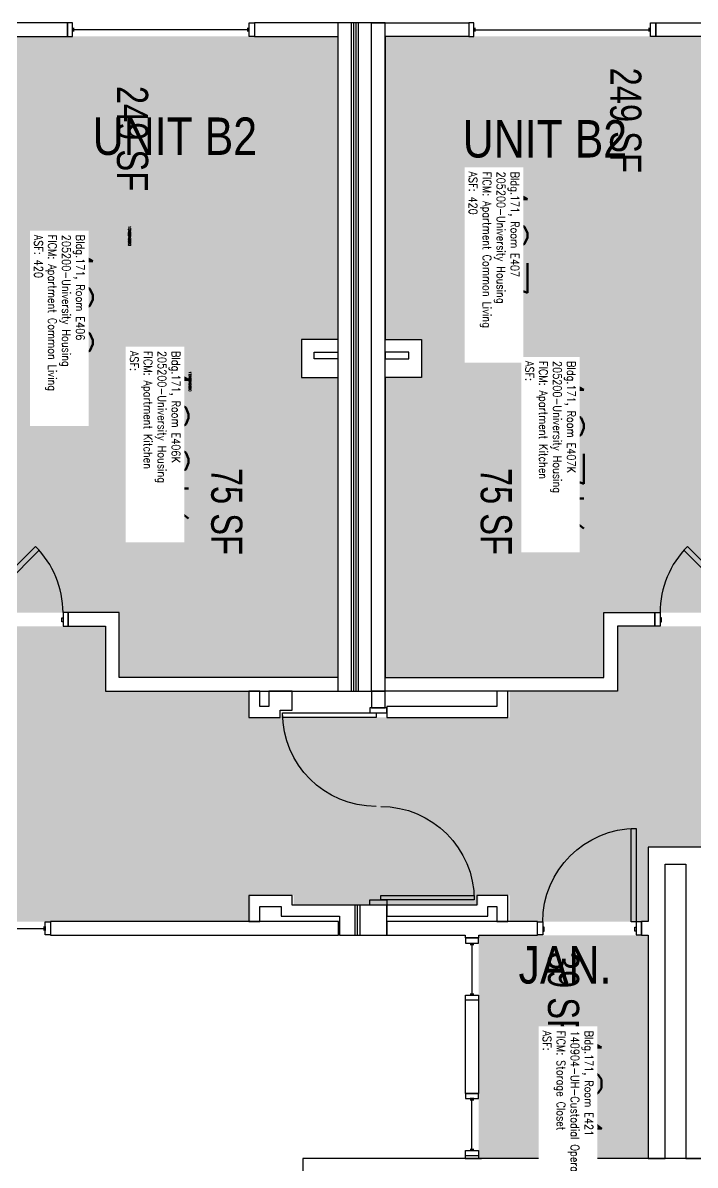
# Model space of a CAD drawing. Header units: inches. Extents: x 9163 to 12690, y -254 to 1288.
# Drawn here: x 10893.8 to 11152.6, y 826.9 to 1266.5 of the extents above; entities that cross this region are included whole.
import ezdxf
from ezdxf.enums import TextEntityAlignment as Align

# ---------------------------------------------------------------- set-up
doc = ezdxf.new("R2010")
doc.units = ezdxf.units.IN
doc.header["$LTSCALE"] = 48
doc.header["$MEASUREMENT"] = 0
for name, color, linetype in [('A-AREA-IDEN', 1, 'Continuous'), ('A-DOOR', 2, 'Continuous'), ('A-GLAZ', 1, 'Continuous'), ('A-IDEN-RNUM', 7, 'Continuous'), ('A-IDEN-SNUM', 4, 'Continuous'), ('A-IDEN-VNUM', 4, 'Continuous'), ('A-WALL', 5, 'Continuous'), ('AREA-TEXT', 3, 'Continuous'), ('Rooms-Category-Color', 7, 'Continuous'), ('Rooms-College-Color', 7, 'Continuous'), ('Rooms-Department-Color', 7, 'Continuous'), ('Rooms-Division-Color', 7, 'Continuous'), ('Rooms-Information', 7, 'Continuous')]:
    doc.layers.add(name, color=color, linetype=linetype)
doc.styles.add('AREA', font='arial.ttf', dxfattribs={"width": 0.75, "height": 12})
doc.styles.add('ROOMSNUMBER', font='txt.shx', dxfattribs={"height": 0.03})
doc.styles.add('ROOMVNUMBER', font='simplex.shx', dxfattribs={"width": 0.85})
doc.styles.get("Standard").update_dxf_attribs({"font": 'ARIALN.TTF'})

msp = doc.modelspace()

# ---------------------------------------------------------------- hatches: boundary and pattern name
at = {"layer": 'Rooms-Category-Color', "true_color": 0x728ef3}
for points in [[(11015.08, 1144.63), (10930.94, 1144.63), (10930.94, 1039.51), (10869.81, 1039.51), (10869.81, 1048.46), (10864.56, 1048.46), (10864.56, 1039.51), (10843.37, 1039.51), (10843.37, 1088.88), (10864.56, 1088.88), (10864.56, 1082.46), (10869.81, 1082.46), (10869.81, 1096.13), (10838.12, 1096.13), (10838.12, 1082.26), (10809.37, 1082.26), (10809.37, 1096.13), (10633.33, 1096.13), (10633.33, 1082.26), (10604.58, 1082.26), (10604.58, 1140.26), (10879.58, 1140.26), (10879.58, 1261.26), (11015.08, 1261.26)], [(11033.33, 1144.63), (11117.48, 1144.63), (11117.48, 1039.51), (11178.6, 1039.51), (11178.6, 1048.46), (11183.85, 1048.46), (11183.85, 1039.51), (11205.05, 1039.51), (11205.05, 1088.88), (11183.85, 1088.88), (11183.85, 1082.46), (11178.6, 1082.46), (11178.6, 1096.13), (11210.3, 1096.13), (11210.3, 1082.26), (11239.05, 1082.26), (11239.05, 1096.13), (11415.08, 1096.13), (11415.08, 1082.26), (11443.83, 1082.26), (11443.83, 1140.26), (11168.83, 1140.26), (11168.83, 1261.26), (11033.33, 1261.26)], [(10930.94, 1014.51), (10930.94, 1144.63), (11001.08, 1144.63), (11001.08, 1130.01), (11015.08, 1130.01), (11015.08, 1014.51)], [(11117.48, 1014.51), (11117.48, 1144.63), (11047.33, 1144.63), (11047.33, 1130.01), (11033.33, 1130.01), (11033.33, 1014.51)], [(11069.33, 915.36), (11069.33, 829.5), (11134.58, 829.5), (11134.58, 915.36)]]:
    msp.add_hatch(color=171, dxfattribs=at).paths.add_polyline_path(points)
at = {"layer": 'Rooms-Category-Color', "true_color": 0xadadad}
for points in [[(11029.83, 999.18), (10980.83, 999.18), (10980.83, 1009.26), (10925.69, 1009.26), (10925.69, 1034.26), (10843.37, 1034.26), (10843.37, 1009.26), (10416.27, 1009.26), (10206, 798.98), (10188.32, 816.66), (10130.11, 758.45), (10147.79, 740.77), (9631.02, 224.01), (9613.34, 241.68), (9555.13, 183.47), (9572.81, 165.79), (9505.89, 98.87), (9517.47, 87.29), (9506.15, 75.98), (9498.72, 68.54), (9513.59, 53.35), (9544.69, 22.24), (9691.06, 169.49), (9691.77, 170.2), (9676.92, 185.05), (9743.84, 251.97), (9761.52, 234.29), (9819.73, 292.51), (9802.05, 310.18), (10318.82, 826.95), (10336.49, 809.27), (10394.71, 867.48), (10377.03, 885.16), (10443.95, 952.08), (10554.07, 841.95), (10632.39, 920.61), (10981.46, 920.61), (10981.46, 930.68), (10998.08, 930.68), (10998.08, 926.93), (11027.46, 926.93)], [(11027.46, 926.93), (11069.21, 926.93), (11069.21, 930.68), (11081.21, 930.68), (11081.21, 920.62), (11134.61, 920.63), (11134.58, 949.26), (11241.71, 949.26), (11241.71, 829.5), (11258.83, 829.5), (11340.08, 829.5), (11340.08, 949.88), (11559.83, 949.88), (11559.83, 949.26), (11567.83, 949.26), (11567.83, 1009.26), (11205.05, 1009.26), (11205.05, 1034.26), (11122.73, 1034.26), (11122.73, 1009.26), (11081.21, 1009.26), (11081.21, 999.18), (11029.83, 999.18)]]:
    msp.add_hatch(color=253, dxfattribs=at).paths.add_polyline_path(points)
at = {"layer": 'Rooms-College-Color', "true_color": 0xadadad}
for points in [[(11015.08, 1144.63), (10930.94, 1144.63), (10930.94, 1039.51), (10869.81, 1039.51), (10869.81, 1048.46), (10864.56, 1048.46), (10864.56, 1039.51), (10843.37, 1039.51), (10843.37, 1088.88), (10864.56, 1088.88), (10864.56, 1082.46), (10869.81, 1082.46), (10869.81, 1096.13), (10838.12, 1096.13), (10838.12, 1082.26), (10809.37, 1082.26), (10809.37, 1096.13), (10633.33, 1096.13), (10633.33, 1082.26), (10604.58, 1082.26), (10604.58, 1140.26), (10879.58, 1140.26), (10879.58, 1261.26), (11015.08, 1261.26)], [(11033.33, 1144.63), (11117.48, 1144.63), (11117.48, 1039.51), (11178.6, 1039.51), (11178.6, 1048.46), (11183.85, 1048.46), (11183.85, 1039.51), (11205.05, 1039.51), (11205.05, 1088.88), (11183.85, 1088.88), (11183.85, 1082.46), (11178.6, 1082.46), (11178.6, 1096.13), (11210.3, 1096.13), (11210.3, 1082.26), (11239.05, 1082.26), (11239.05, 1096.13), (11415.08, 1096.13), (11415.08, 1082.26), (11443.83, 1082.26), (11443.83, 1140.26), (11168.83, 1140.26), (11168.83, 1261.26), (11033.33, 1261.26)], [(10930.94, 1014.51), (10930.94, 1144.63), (11001.08, 1144.63), (11001.08, 1130.01), (11015.08, 1130.01), (11015.08, 1014.51)], [(11117.48, 1014.51), (11117.48, 1144.63), (11047.33, 1144.63), (11047.33, 1130.01), (11033.33, 1130.01), (11033.33, 1014.51)], [(11029.83, 999.18), (10980.83, 999.18), (10980.83, 1009.26), (10925.69, 1009.26), (10925.69, 1034.26), (10843.37, 1034.26), (10843.37, 1009.26), (10416.27, 1009.26), (10206, 798.98), (10188.32, 816.66), (10130.11, 758.45), (10147.79, 740.77), (9631.02, 224.01), (9613.34, 241.68), (9555.13, 183.47), (9572.81, 165.79), (9505.89, 98.87), (9517.47, 87.29), (9506.15, 75.98), (9498.72, 68.54), (9513.59, 53.35), (9544.69, 22.24), (9691.06, 169.49), (9691.77, 170.2), (9676.92, 185.05), (9743.84, 251.97), (9761.52, 234.29), (9819.73, 292.51), (9802.05, 310.18), (10318.82, 826.95), (10336.49, 809.27), (10394.71, 867.48), (10377.03, 885.16), (10443.95, 952.08), (10554.07, 841.95), (10632.39, 920.61), (10981.46, 920.61), (10981.46, 930.68), (10998.08, 930.68), (10998.08, 926.93), (11027.46, 926.93)], [(11027.46, 926.93), (11069.21, 926.93), (11069.21, 930.68), (11081.21, 930.68), (11081.21, 920.62), (11134.61, 920.63), (11134.58, 949.26), (11241.71, 949.26), (11241.71, 829.5), (11258.83, 829.5), (11340.08, 829.5), (11340.08, 949.88), (11559.83, 949.88), (11559.83, 949.26), (11567.83, 949.26), (11567.83, 1009.26), (11205.05, 1009.26), (11205.05, 1034.26), (11122.73, 1034.26), (11122.73, 1009.26), (11081.21, 1009.26), (11081.21, 999.18), (11029.83, 999.18)], [(11069.33, 915.36), (11069.33, 829.5), (11134.58, 829.5), (11134.58, 915.36)]]:
    msp.add_hatch(color=253, dxfattribs=at).paths.add_polyline_path(points)
at = {"layer": 'Rooms-Department-Color', "true_color": 0x604aed}
for points in [[(11015.08, 1144.63), (10930.94, 1144.63), (10930.94, 1039.51), (10869.81, 1039.51), (10869.81, 1048.46), (10864.56, 1048.46), (10864.56, 1039.51), (10843.37, 1039.51), (10843.37, 1088.88), (10864.56, 1088.88), (10864.56, 1082.46), (10869.81, 1082.46), (10869.81, 1096.13), (10838.12, 1096.13), (10838.12, 1082.26), (10809.37, 1082.26), (10809.37, 1096.13), (10633.33, 1096.13), (10633.33, 1082.26), (10604.58, 1082.26), (10604.58, 1140.26), (10879.58, 1140.26), (10879.58, 1261.26), (11015.08, 1261.26)], [(11033.33, 1144.63), (11117.48, 1144.63), (11117.48, 1039.51), (11178.6, 1039.51), (11178.6, 1048.46), (11183.85, 1048.46), (11183.85, 1039.51), (11205.05, 1039.51), (11205.05, 1088.88), (11183.85, 1088.88), (11183.85, 1082.46), (11178.6, 1082.46), (11178.6, 1096.13), (11210.3, 1096.13), (11210.3, 1082.26), (11239.05, 1082.26), (11239.05, 1096.13), (11415.08, 1096.13), (11415.08, 1082.26), (11443.83, 1082.26), (11443.83, 1140.26), (11168.83, 1140.26), (11168.83, 1261.26), (11033.33, 1261.26)], [(10930.94, 1014.51), (10930.94, 1144.63), (11001.08, 1144.63), (11001.08, 1130.01), (11015.08, 1130.01), (11015.08, 1014.51)], [(11117.48, 1014.51), (11117.48, 1144.63), (11047.33, 1144.63), (11047.33, 1130.01), (11033.33, 1130.01), (11033.33, 1014.51)], [(11069.33, 915.36), (11069.33, 829.5), (11134.58, 829.5), (11134.58, 915.36)]]:
    msp.add_hatch(color=173, dxfattribs=at).paths.add_polyline_path(points)
at = {"layer": 'Rooms-Department-Color', "true_color": 0xacacac}
for points in [[(11029.83, 999.18), (10980.83, 999.18), (10980.83, 1009.26), (10925.69, 1009.26), (10925.69, 1034.26), (10843.37, 1034.26), (10843.37, 1009.26), (10416.27, 1009.26), (10206, 798.98), (10188.32, 816.66), (10130.11, 758.45), (10147.79, 740.77), (9631.02, 224.01), (9613.34, 241.68), (9555.13, 183.47), (9572.81, 165.79), (9505.89, 98.87), (9517.47, 87.29), (9506.15, 75.98), (9498.72, 68.54), (9513.59, 53.35), (9544.69, 22.24), (9691.06, 169.49), (9691.77, 170.2), (9676.92, 185.05), (9743.84, 251.97), (9761.52, 234.29), (9819.73, 292.51), (9802.05, 310.18), (10318.82, 826.95), (10336.49, 809.27), (10394.71, 867.48), (10377.03, 885.16), (10443.95, 952.08), (10554.07, 841.95), (10632.39, 920.61), (10981.46, 920.61), (10981.46, 930.68), (10998.08, 930.68), (10998.08, 926.93), (11027.46, 926.93)], [(11027.46, 926.93), (11069.21, 926.93), (11069.21, 930.68), (11081.21, 930.68), (11081.21, 920.62), (11134.61, 920.63), (11134.58, 949.26), (11241.71, 949.26), (11241.71, 829.5), (11258.83, 829.5), (11340.08, 829.5), (11340.08, 949.88), (11559.83, 949.88), (11559.83, 949.26), (11567.83, 949.26), (11567.83, 1009.26), (11205.05, 1009.26), (11205.05, 1034.26), (11122.73, 1034.26), (11122.73, 1009.26), (11081.21, 1009.26), (11081.21, 999.18), (11029.83, 999.18)]]:
    msp.add_hatch(color=253, dxfattribs=at).paths.add_polyline_path(points)
at = {"layer": 'Rooms-Division-Color', "true_color": 0x604aed}
for points in [[(11015.08, 1144.63), (10930.94, 1144.63), (10930.94, 1039.51), (10869.81, 1039.51), (10869.81, 1048.46), (10864.56, 1048.46), (10864.56, 1039.51), (10843.37, 1039.51), (10843.37, 1088.88), (10864.56, 1088.88), (10864.56, 1082.46), (10869.81, 1082.46), (10869.81, 1096.13), (10838.12, 1096.13), (10838.12, 1082.26), (10809.37, 1082.26), (10809.37, 1096.13), (10633.33, 1096.13), (10633.33, 1082.26), (10604.58, 1082.26), (10604.58, 1140.26), (10879.58, 1140.26), (10879.58, 1261.26), (11015.08, 1261.26)], [(11033.33, 1144.63), (11117.48, 1144.63), (11117.48, 1039.51), (11178.6, 1039.51), (11178.6, 1048.46), (11183.85, 1048.46), (11183.85, 1039.51), (11205.05, 1039.51), (11205.05, 1088.88), (11183.85, 1088.88), (11183.85, 1082.46), (11178.6, 1082.46), (11178.6, 1096.13), (11210.3, 1096.13), (11210.3, 1082.26), (11239.05, 1082.26), (11239.05, 1096.13), (11415.08, 1096.13), (11415.08, 1082.26), (11443.83, 1082.26), (11443.83, 1140.26), (11168.83, 1140.26), (11168.83, 1261.26), (11033.33, 1261.26)], [(10930.94, 1014.51), (10930.94, 1144.63), (11001.08, 1144.63), (11001.08, 1130.01), (11015.08, 1130.01), (11015.08, 1014.51)], [(11117.48, 1014.51), (11117.48, 1144.63), (11047.33, 1144.63), (11047.33, 1130.01), (11033.33, 1130.01), (11033.33, 1014.51)], [(11069.33, 915.36), (11069.33, 829.5), (11134.58, 829.5), (11134.58, 915.36)]]:
    msp.add_hatch(color=173, dxfattribs=at).paths.add_polyline_path(points)
at = {"layer": 'Rooms-Division-Color', "true_color": 0xadadad}
for points in [[(11029.83, 999.18), (10980.83, 999.18), (10980.83, 1009.26), (10925.69, 1009.26), (10925.69, 1034.26), (10843.37, 1034.26), (10843.37, 1009.26), (10416.27, 1009.26), (10206, 798.98), (10188.32, 816.66), (10130.11, 758.45), (10147.79, 740.77), (9631.02, 224.01), (9613.34, 241.68), (9555.13, 183.47), (9572.81, 165.79), (9505.89, 98.87), (9517.47, 87.29), (9506.15, 75.98), (9498.72, 68.54), (9513.59, 53.35), (9544.69, 22.24), (9691.06, 169.49), (9691.77, 170.2), (9676.92, 185.05), (9743.84, 251.97), (9761.52, 234.29), (9819.73, 292.51), (9802.05, 310.18), (10318.82, 826.95), (10336.49, 809.27), (10394.71, 867.48), (10377.03, 885.16), (10443.95, 952.08), (10554.07, 841.95), (10632.39, 920.61), (10981.46, 920.61), (10981.46, 930.68), (10998.08, 930.68), (10998.08, 926.93), (11027.46, 926.93)], [(11027.46, 926.93), (11069.21, 926.93), (11069.21, 930.68), (11081.21, 930.68), (11081.21, 920.62), (11134.61, 920.63), (11134.58, 949.26), (11241.71, 949.26), (11241.71, 829.5), (11258.83, 829.5), (11340.08, 829.5), (11340.08, 949.88), (11559.83, 949.88), (11559.83, 949.26), (11567.83, 949.26), (11567.83, 1009.26), (11205.05, 1009.26), (11205.05, 1034.26), (11122.73, 1034.26), (11122.73, 1009.26), (11081.21, 1009.26), (11081.21, 999.18), (11029.83, 999.18)]]:
    msp.add_hatch(color=253, dxfattribs=at).paths.add_polyline_path(points)

# ---------------------------------------------------------------- linework, layer by layer
at = {"layer": 'A-DOOR'}
for p, q in [((11033.96, 1002.93), (11027.46, 1002.93)), ((11027.46, 1002.93), (11027.46, 1000.93)), ((11033.96, 1000.93), (11033.96, 1002.93)), ((10993.83, 999.18), (10993.83, 1000.93)), ((10993.83, 1000.93), (11029.83, 1000.93)), ((11029.83, 999.18), (10993.83, 999.18)), ((11027.46, 1000.93), (11033.96, 1000.93)), ((11029.83, 1000.93), (11029.83, 999.18)), ((11127.96, 920.49), (11127.96, 956.49)), ((11127.96, 956.49), (11129.96, 956.49)), ((11129.96, 956.49), (11129.96, 920.49)), ((11027.46, 926.93), (11027.46, 928.93)), ((11027.46, 928.93), (11033.96, 928.93)), ((11031.58, 928.93), (11031.58, 930.68)), ((11031.58, 930.68), (11067.58, 930.68)), ((11067.58, 928.93), (11031.58, 928.93)), ((11033.96, 928.93), (11033.96, 926.93)), ((11067.58, 930.68), (11067.58, 928.93)), ((11033.96, 926.93), (11027.46, 926.93)), ((11091.96, 915.49), (11091.96, 920.49)), ((11091.96, 920.49), (11093.96, 920.49)), ((11093.96, 920.49), (11093.96, 915.49)), ((11129.96, 920.49), (11127.96, 920.49)), ((11131.96, 920.49), (11129.96, 920.49)), ((11129.96, 920.49), (11129.96, 915.49)), ((11131.96, 915.49), (11131.96, 920.49)), ((11093.96, 915.49), (11091.96, 915.49)), ((11094.46, 918.49), (11093.96, 918.49)), ((11093.96, 918.49), (11093.96, 916.99)), ((11093.96, 916.99), (11094.46, 916.99)), ((11094.46, 916.99), (11094.46, 918.49)), ((11129.46, 916.99), (11129.46, 918.49)), ((11129.46, 918.49), (11129.96, 918.49)), ((11129.96, 916.99), (11129.46, 916.99)), ((11129.96, 918.49), (11129.96, 916.99)), ((11129.96, 915.49), (11131.96, 915.49))]:
    msp.add_line(p, q, dxfattribs=at)
for points in [[(10873.3, 1039.51), (10874.72, 1038.09), (10900.17, 1063.55), (10898.76, 1064.96)], [(11175.11, 1039.51), (11173.7, 1038.09), (11148.24, 1063.55), (11149.66, 1064.96)], [(10909.3, 1034.26), (10911.3, 1034.26), (10911.3, 1039.51), (10909.3, 1039.51)], [(11139.11, 1034.26), (11137.11, 1034.26), (11137.11, 1039.51), (11139.11, 1039.51)], [(10909.3, 1036.01), (10908.8, 1036.01), (10908.8, 1037.51), (10909.3, 1037.51)], [(11139.11, 1036.01), (11139.61, 1036.01), (11139.61, 1037.51), (11139.11, 1037.51)]]:
    msp.add_lwpolyline(points, close=True, dxfattribs=at)
for centre, start, end in [((10873.3, 1039.51), 0, 45), ((11175.11, 1039.51), 135, 180)]:
    msp.add_arc(centre, 36, start, end, dxfattribs=at)
at = {"layer": 'A-DOOR', "extrusion": (0, 0, -1)}
for centre, start, end in [((-11029.83, 1000.93), 270, 360), ((-11031.58, 928.93), 90, 180), ((-11129.96, 920.49), 0, 90)]:
    msp.add_arc(centre, 36, start, end, dxfattribs=at)
at = {"layer": 'A-GLAZ'}
for p, q in [((10913.47, 1263.13), (10913.47, 1264.63)), ((10980.47, 1263.88), (10913.47, 1263.88)), ((10980.47, 1263.13), (10980.47, 1264.63)), ((11067.95, 1263.13), (11067.95, 1264.63)), ((11067.95, 1263.88), (11134.95, 1263.88)), ((11134.95, 1263.13), (11134.95, 1264.63)), ((10902.49, 920.49), (10904.49, 920.49)), ((10902.49, 915.49), (10902.49, 920.49)), ((10904.49, 920.49), (10904.49, 915.49)), ((10852.99, 917.99), (10901.99, 917.99)), ((10901.99, 917.24), (10901.99, 918.74)), ((10902.49, 918.74), (10902.49, 917.24)), ((10904.49, 915.49), (10902.49, 915.49)), ((11069.21, 914.36), (11064.21, 914.36)), ((11064.21, 914.36), (11064.21, 912.36)), ((11064.21, 912.36), (11069.21, 912.36)), ((11065.96, 912.36), (11067.46, 912.36)), ((11065.96, 911.86), (11067.46, 911.86)), ((11066.71, 911.86), (11066.71, 892.86)), ((11069.21, 912.36), (11069.21, 914.36)), ((11065.96, 892.86), (11067.46, 892.86)), ((11064.21, 890.36), (11064.21, 892.36)), ((11064.21, 892.36), (11069.21, 892.36)), ((11069.21, 890.36), (11064.21, 890.36)), ((11067.46, 892.36), (11065.96, 892.36)), ((11069.21, 892.36), (11069.21, 890.36)), ((11069.21, 854.5), (11064.21, 854.5)), ((11064.21, 854.5), (11064.21, 852.5)), ((11069.21, 852.5), (11069.21, 854.5)), ((11064.21, 852.5), (11069.21, 852.5)), ((11067.46, 852.5), (11065.96, 852.5)), ((11065.96, 852), (11067.46, 852)), ((11066.71, 833), (11066.71, 852)), ((11064.21, 830.5), (11064.21, 832.5)), ((11064.21, 832.5), (11069.21, 832.5)), ((11065.96, 833), (11067.46, 833)), ((11065.96, 832.5), (11067.46, 832.5)), ((11069.21, 832.5), (11069.21, 830.5)), ((11064.08, 829.5), (11063.08, 829.5)), ((11069.21, 830.5), (11064.21, 830.5)), ((11069.33, 829.5), (11070.33, 829.5))]:
    msp.add_line(p, q, dxfattribs=at)
for points in [[(10912.97, 1266.51), (10910.97, 1266.51), (10910.97, 1261.26), (10912.97, 1261.26)], [(10980.97, 1266.51), (10982.97, 1266.51), (10982.97, 1261.26), (10980.97, 1261.26)], [(11067.45, 1266.51), (11065.45, 1266.51), (11065.45, 1261.26), (11067.45, 1261.26)], [(11135.45, 1266.51), (11137.45, 1266.51), (11137.45, 1261.26), (11135.45, 1261.26)]]:
    msp.add_lwpolyline(points, close=True, dxfattribs=at)
at = {"layer": 'A-WALL'}
for p, q in [((10910.97, 1266.51), (10879.58, 1266.51)), ((10910.97, 1261.26), (10910.97, 1266.51)), ((11020.33, 1266.51), (10982.97, 1266.51)), ((10982.97, 1266.51), (10982.97, 1261.26)), ((11015.08, 1266.51), (11015.08, 1009.26)), ((11033.33, 1266.51), (11015.08, 1266.51)), ((11020.33, 1009.26), (11020.33, 1266.51)), ((11021.08, 1266.51), (11021.08, 1009.26)), ((11022.08, 1009.26), (11022.08, 1266.51)), ((11023.08, 1009.26), (11023.08, 1266.51)), ((11028.08, 1266.51), (11065.45, 1266.51)), ((11028.08, 1009.26), (11028.08, 1266.51)), ((11033.33, 1009.26), (11033.33, 1266.51)), ((11065.45, 1266.51), (11065.45, 1261.26)), ((11137.45, 1266.51), (11168.83, 1266.51)), ((11137.45, 1261.26), (11137.45, 1266.51)), ((10879.58, 1261.26), (10910.97, 1261.26)), ((10982.97, 1261.26), (11015.08, 1261.26)), ((11015.08, 1261.26), (11015.08, 1144.63)), ((11065.45, 1261.26), (11033.33, 1261.26)), ((11033.33, 1261.26), (11033.33, 1144.63)), ((11168.83, 1261.26), (11137.45, 1261.26)), ((11001.08, 1144.63), (11001.08, 1130.01)), ((11015.08, 1144.63), (11001.08, 1144.63)), ((11033.33, 1144.63), (11047.33, 1144.63)), ((11047.33, 1144.63), (11047.33, 1130.01)), ((11005.96, 1137.26), (11005.96, 1139.76)), ((11005.96, 1139.76), (11015.08, 1139.76)), ((11015.08, 1139.76), (11015.08, 1137.26)), ((11033.33, 1139.76), (11033.33, 1137.26)), ((11042.46, 1139.76), (11033.33, 1139.76)), ((11042.46, 1137.26), (11042.46, 1139.76)), ((11015.08, 1137.26), (11005.96, 1137.26)), ((11033.33, 1137.26), (11042.46, 1137.26)), ((11001.08, 1130.01), (11015.08, 1130.01)), ((11015.08, 1130.01), (11015.08, 1014.51)), ((11033.33, 1130.01), (11033.33, 1014.51)), ((11047.33, 1130.01), (11033.33, 1130.01)), ((10930.94, 1039.51), (10911.3, 1039.51)), ((10911.3, 1039.51), (10911.3, 1034.26)), ((10930.94, 1014.51), (10930.94, 1039.51)), ((11117.48, 1039.51), (11137.11, 1039.51)), ((11117.48, 1014.51), (11117.48, 1039.51)), ((11137.11, 1039.51), (11137.11, 1034.26)), ((10911.3, 1034.26), (10925.69, 1034.26)), ((10925.69, 1034.26), (10925.69, 1009.26)), ((11137.11, 1034.26), (11122.73, 1034.26)), ((11122.73, 1034.26), (11122.73, 1009.26)), ((11015.08, 1014.51), (10930.94, 1014.51)), ((11033.33, 1014.51), (11117.48, 1014.51)), ((10925.69, 1009.26), (11020.33, 1009.26)), ((10985.08, 1009.26), (10980.83, 1009.26)), ((10980.83, 1009.26), (10980.83, 999.18)), ((10985.08, 1003.43), (10985.08, 1009.26)), ((10988.58, 1009.26), (10988.58, 1003.43)), ((10997.46, 1009.26), (10988.58, 1009.26)), ((10997.46, 1002.01), (10997.46, 1009.26)), ((11015.08, 1009.26), (11033.33, 1009.26)), ((11028.08, 1009.26), (11028.08, 1002.93)), ((11033.33, 1009.26), (11028.08, 1009.26)), ((11122.73, 1009.26), (11028.08, 1009.26)), ((11033.33, 1002.93), (11033.33, 1009.26)), ((11080.58, 1009.26), (11076.33, 1009.26)), ((11076.33, 1009.26), (11076.33, 1003.43)), ((11080.58, 999.18), (11080.58, 1009.26)), ((10988.58, 1003.43), (10985.08, 1003.43)), ((11028.08, 1002.93), (11033.33, 1002.93)), ((11076.33, 1003.43), (11033.96, 1003.43)), ((11033.96, 1003.43), (11033.96, 999.18)), ((10980.83, 999.18), (10992.83, 999.18)), ((10992.83, 999.18), (10992.83, 1002.01)), ((10992.83, 1002.01), (10997.46, 1002.01)), ((11033.96, 999.18), (11080.58, 999.18)), ((11134.58, 949.26), (11134.58, 920.61)), ((11155.58, 949.26), (11134.58, 949.26)), ((11141.08, 829.5), (11141.08, 942.76)), ((11141.08, 942.76), (11149.08, 942.76)), ((11149.08, 942.76), (11149.08, 829.5)), ((10997.46, 930.68), (10980.83, 930.68)), ((10980.83, 930.68), (10980.83, 920.61)), ((10997.46, 926.93), (10997.46, 930.68)), ((11080.58, 930.68), (11068.58, 930.68)), ((11068.58, 930.68), (11068.58, 926.93)), ((11080.58, 920.61), (11080.58, 930.68)), ((10985.08, 926.43), (10993.21, 926.43)), ((10985.08, 920.61), (10985.08, 926.43)), ((10993.21, 926.43), (10993.21, 922.68)), ((11016.33, 926.93), (10997.46, 926.93)), ((11033.96, 926.93), (11016.33, 926.93)), ((11021.71, 915.36), (11021.71, 926.93)), ((11022.71, 915.36), (11022.71, 926.93)), ((11023.71, 915.36), (11023.71, 926.93)), ((11033.96, 926.93), (11033.96, 922.68)), ((11068.58, 926.93), (11033.96, 926.93)), ((11033.96, 915.36), (11033.96, 926.93)), ((11072.83, 926.43), (11076.33, 926.43)), ((11072.83, 922.68), (11072.83, 926.43)), ((11076.33, 926.43), (11076.33, 920.61)), ((11015.3, 920.61), (10904.49, 920.61)), ((10904.49, 920.61), (10904.49, 915.36)), ((10980.83, 920.61), (10985.08, 920.61)), ((10993.21, 922.68), (11015.71, 922.68)), ((11015.3, 915.36), (11015.3, 920.61)), ((11015.71, 922.68), (11015.71, 915.36)), ((11033.96, 922.68), (11072.83, 922.68)), ((11091.96, 920.61), (11033.96, 920.61)), ((11033.96, 920.61), (11033.96, 915.36)), ((11076.33, 920.61), (11080.58, 920.61)), ((11091.96, 915.36), (11091.96, 920.61)), ((11134.58, 920.61), (11131.96, 920.61)), ((11131.96, 920.61), (11131.96, 915.36)), ((10904.49, 915.36), (11015.3, 915.36)), ((11015.71, 915.36), (11033.96, 915.36)), ((11033.96, 915.36), (11064.08, 915.36)), ((11064.08, 915.36), (11064.08, 914.36)), ((11069.33, 915.36), (11091.96, 915.36)), ((11069.33, 914.36), (11069.33, 915.36)), ((11131.96, 915.36), (11134.58, 915.36)), ((11134.58, 915.36), (11134.58, 829.5)), ((11064.08, 914.36), (11069.33, 914.36)), ((11064.08, 890.36), (11064.08, 854.5)), ((11069.33, 890.36), (11064.08, 890.36)), ((11069.33, 854.5), (11069.33, 890.36)), ((11064.08, 854.5), (11069.33, 854.5)), ((11001.58, 829.5), (11001.58, 792.13)), ((11258.83, 829.5), (11001.58, 829.5)), ((11064.08, 830.5), (11064.08, 829.5)), ((11069.33, 830.5), (11064.08, 830.5)), ((11064.08, 829.5), (11069.33, 829.5)), ((11069.33, 829.5), (11069.33, 830.5)), ((11134.58, 829.5), (11141.08, 829.5)), ((11149.08, 829.5), (11155.58, 829.5))]:
    msp.add_line(p, q, dxfattribs=at)

# ---------------------------------------------------------------- texts
at = {"layer": 'A-AREA-IDEN'}
for s, p in [('UNIT B2', (10952.38, 1215.68)), ('UNIT B2', (11094.81, 1214.68)), ('JAN.', (11102.52, 896.77))]:
    msp.add_text(s, height=14.4, dxfattribs=at).set_placement(p, align=Align.CENTER)
at = {"layer": 'A-IDEN-RNUM', "style": 'ROOMSNUMBER', "width": 0.85}
for s, p in [('0406-00', (10934.91, 1184.52)), ('0407-00', (11076.69, 1183.9)), ('0406-K0', (10958.18, 1128.53)), ('0407-K0', (11090.48, 1127.29)), ('0421-00', (11094.86, 874.19))]:
    msp.add_text(s, height=1, rotation=270, dxfattribs=at).set_placement(p, align=Align.MIDDLE_CENTER)
at = {"layer": 'A-IDEN-SNUM', "style": 'ROOMSNUMBER', "width": 0.85}
for s, p in [('1710E40600', (10934.91, 1184.52)), ('1710E40700', (11076.69, 1183.9)), ('1710E406K0', (10958.18, 1128.53)), ('1710E407K0', (11090.48, 1127.29)), ('1710E42100', (11094.86, 874.19))]:
    msp.add_text(s, height=1, rotation=270, dxfattribs=at).set_placement(p, align=Align.MIDDLE_CENTER)
at = {"layer": 'A-IDEN-VNUM', "style": 'ROOMVNUMBER', "width": 0.85}
for s, p in [('407', (11076.81, 1184.68)), ('406', (10909.51, 1160.82)), ('406K', (10946.34, 1106.54)), ('407K', (11098.51, 1102.67)), ('421', (11105.28, 858.17))]:
    msp.add_text(s, height=22.5, rotation=270, dxfattribs=at).set_placement(p, align=Align.MIDDLE_CENTER)
at = {"layer": 'AREA-TEXT', "style": 'AREA', "width": 0.75}
for s, p in [('249 SF', (11125.93, 1229.01)), ('249 SF', (10936.07, 1221.98)), ('75 SF', (10972.34, 1078.47)), ('75 SF', (11076.07, 1078.47)), ('39 SF', (11101.96, 892.19))]:
    msp.add_text(s, height=12, rotation=270, dxfattribs=at).set_placement(p, align=Align.MIDDLE_CENTER)

# ---------------------------------------------------------------- next in the draw order: texts
at = {"layer": 'Rooms-Information', "char_height": 3.2143, "width": 72, "attachment_point": 7, "rotation": 270, "style": 'ROOMVNUMBER', "bg_fill": 3, "box_fill_scale": 1.5, "bg_fill_color": 256, "bg_fill_true_color": 13158600, "bg_fill_transparency": 0}
for s, insert in [('Bldg.171, Room E406^M^J205200-University Housing^M^JFICM: Apartment Common Living^M^JASF: 420', (10898.26, 1184.95)), ('Bldg.171, Room E406K^M^J205200-University Housing^M^JFICM: Apartment Kitchen^M^JASF: ', (10935.09, 1140.23)), ('Bldg.171, Room E407K^M^J205200-University Housing^M^JFICM: Apartment Kitchen^M^JASF: ', (11087.26, 1136.36)), ('Bldg.171, Room E421^M^J140904-UH-Custodial Operations^M^JFICM: Storage Closet^M^JASF: ', (11094.03, 878.66))]:
    msp.add_mtext(s, dxfattribs=dict(at, insert=insert))

# ---------------------------------------------------------------- next in the draw order: texts
at = {"layer": 'Rooms-Information', "insert": (11065.56, 1209.27), "char_height": 3.2143, "width": 72, "attachment_point": 7, "rotation": 270, "style": 'ROOMVNUMBER', "bg_fill": 3, "box_fill_scale": 1.5, "bg_fill_color": 256, "bg_fill_true_color": 13158600, "bg_fill_transparency": 0}
msp.add_mtext('Bldg.171, Room E407^M^J205200-University Housing^M^JFICM: Apartment Common Living^M^JASF: 420', dxfattribs=at)

doc.saveas('drawing.dxf')
